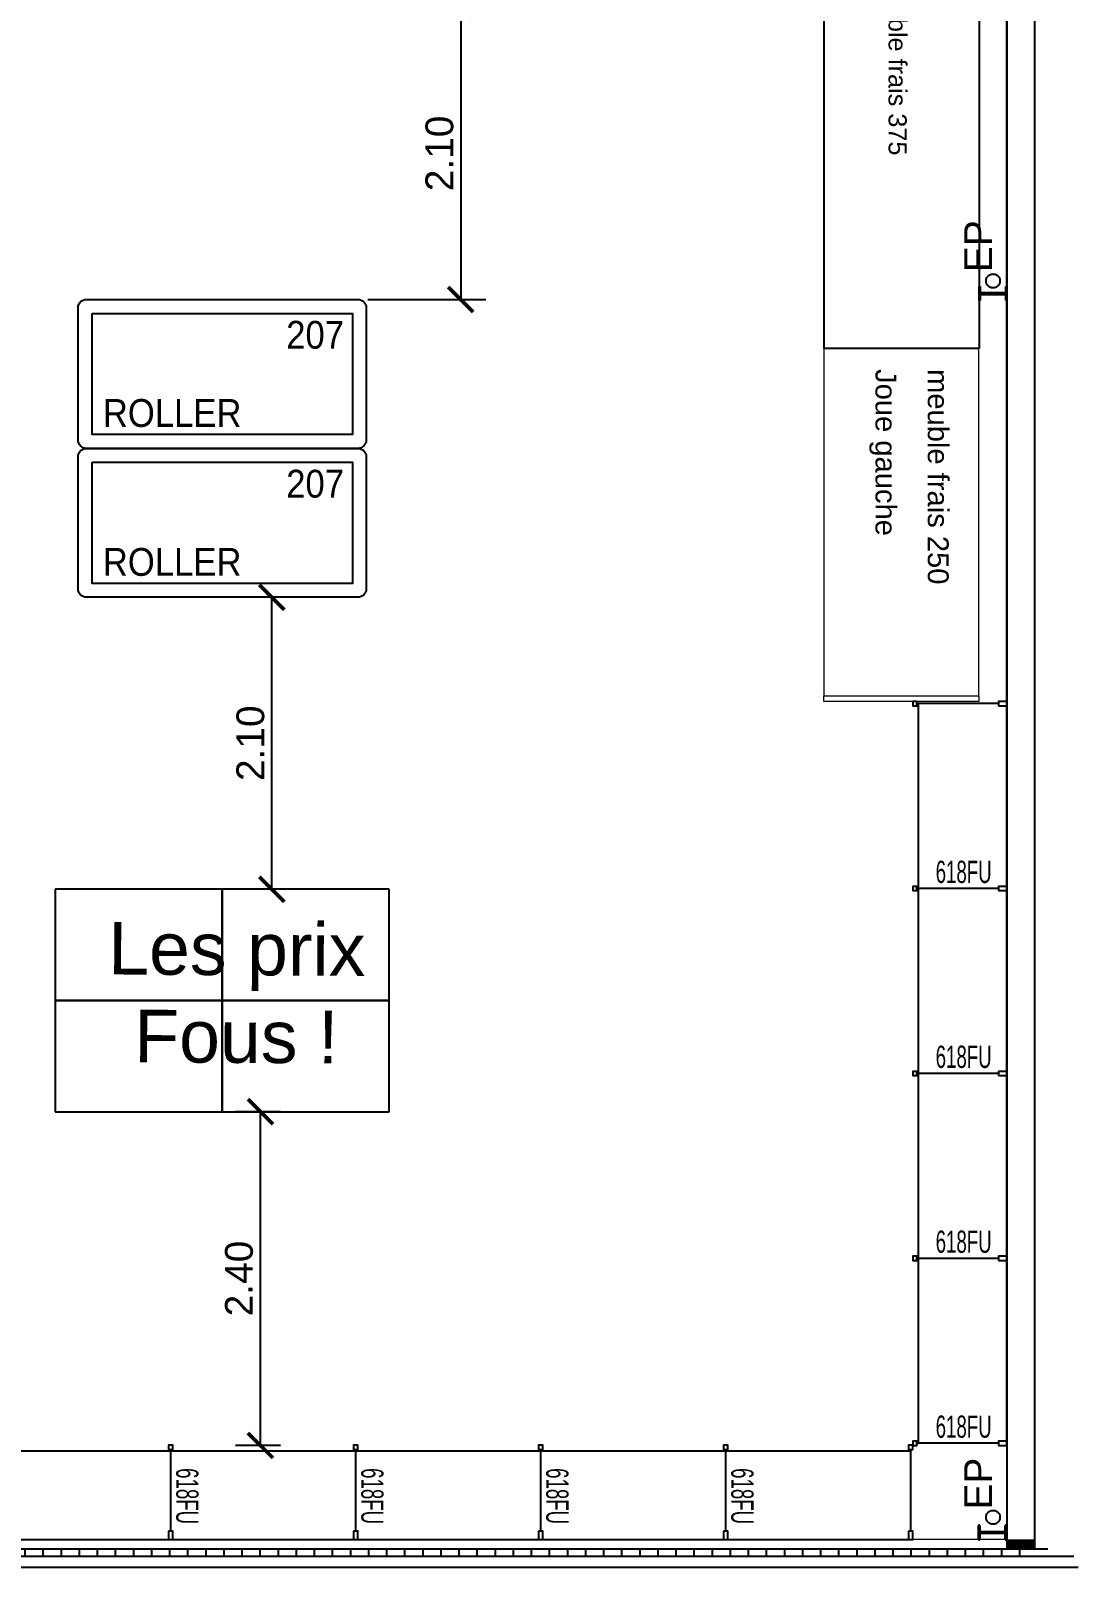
# Model space of a CAD drawing. Header units: millimetres. Extents: x 15590 to 15992, y 1055 to 1132.
# Drawn here: x 15670.48 to 15678.01, y 1070.31 to 1081.36 of the extents above; entities that cross this region are included whole.
import ezdxf
from ezdxf.enums import TextEntityAlignment as Align

# ---------------------------------------------------------------- set-up
doc = ezdxf.new("R2010")
doc.units = ezdxf.units.MM
doc.header["$MEASUREMENT"] = 0
doc.linetypes.add('Tirets', pattern=[0.004586, 0.002822, -0.001764])
doc.layers.get('0').update_dxf_attribs({"lineweight": 9})
doc.layers.add('DM cloison', color=7, linetype='Continuous', lineweight=9)
for name, color, linetype in [('DRAUF', 7, 'Continuous'), ('EP', 7, 'Continuous'), ('frais', 5, 'Continuous'), ('gondole', 6, 'Continuous'), ('Gondoles.VETTI', 7, 'Continuous'), ('murs exterieurs.P', 7, 'Continuous'), ('murs interieurs.P', 7, 'Continuous'), ('structure', 7, 'Continuous')]:
    doc.layers.add(name, color=color, linetype=linetype)
doc.styles.add('Arial Narrow', font='ARIALN.TTF', dxfattribs={"height": 0.3})
doc.styles.add('GENERATED_STYLE_2', font='')
doc.styles.get("Standard").update_dxf_attribs({"font": 'swiss.ttf', "height": 0.2})
doc.styles.get('GENERATED_STYLE_2').set_extended_font_data('Arial Occidental')
doc.dimstyles.get("Standard").update_dxf_attribs({"dimtxt": 0.2, "dimasz": 0.18, "dimexe": 0.18, "dimexo": 0.0625, "dimgap": 0.05, "dimtad": 1, "dimzin": 4, "dimdsep": 46, "dimtxsty": 'Standard', "dimblk": 'ARCHTICK', "dimcen": 0.09, "dimadec": 0, "dimazin": 0, "dimtfac": 1, "dimtofl": 0, "dimtmove": 0, "dimatfit": 3, "dimfxl": 1, "dimtolj": 1, "dimtzin": 0, "dimarcsym": 0})

# ---------------------------------------------------------------- blocks, each defined once
blk = doc.blocks.new('JOUE FRAIS')
at = {"layer": 'frais', "linetype": 'ByBlock', "lineweight": -2}
for p, q in [((-0.558, 0.04), (0.557, 0.04)), ((-0.558, 0), (-0.558, 0.04)), ((0.557, 0), (-0.558, 0)), ((0.557, 0.04), (0.557, 0))]:
    blk.add_line(p, q, dxfattribs=at)
blk = doc.blocks.new('*U65')
at = {"color": 5, "linetype": 'ByBlock', "lineweight": -2}
for p, q in [((0.04, 1.115), (3.71, 1.115)), ((0.04, 1.115), (0.04, 0)), ((3.71, 1.115), (3.71, 0)), ((3.71, 0), (0.04, 0))]:
    blk.add_line(p, q, dxfattribs=at)
blk.add_text('meuble frais 375', height=0.13, dxfattribs=at).set_placement((0.98, 0.464))
blk = doc.blocks.new('FRAIS250')
at = {"layer": 'frais', "linetype": 'ByBlock', "lineweight": -2}
for p, q in [((-0.558, 2.5), (-0.558, 0)), ((0.557, 2.5), (-0.558, 2.5)), ((0.557, 0), (0.557, 2.5)), ((-0.558, 0), (0.557, 0)), ((-0.558, 0), (0.557, 0))]:
    blk.add_line(p, q, dxfattribs=at)
at = {"layer": 'frais', "linetype": 'ByBlock', "lineweight": -2, "oblique": -180, "text_generation_flag": 6}
for s, p in [('Joue gauche', (-0.187, 2.351)), ('meuble frais 250', (0.189, 2.351))]:
    blk.add_text(s, height=0.15, rotation=90, dxfattribs=at).set_placement(p)
blk = doc.blocks.new('M618FU-1330')
for points in [[(-0.637, 1.345), (-0.647, 1.345), (-0.647, 1.36), (-0.677, 1.36), (-0.677, 1.33), (-0.647, 1.33), (-0.647, 1.345), (-0.637, 1.345)], [(-0.06, 1.345), (-0.637, 1.345)], [(-0.636, 0.015), (-0.636, 1.345)], [(-0.637, 0.015), (-0.647, 0.015), (-0.647, 0.03), (-0.677, 0.03), (-0.677, 0), (-0.647, 0), (-0.647, 0.015), (-0.637, 0.015)], [(-0.06, 0.015), (-0.637, 0.015)]]:
    blk.add_lwpolyline(points)
for points in [[(-0.06, 1.33), (0, 1.33), (0, 1.36), (-0.06, 1.36)], [(-0.06, 0), (0, 0), (0, 0.03), (-0.06, 0.03)]]:
    blk.add_lwpolyline(points, close=True)
at = {"color": 7, "lineweight": 25}
blk.add_lwpolyline([(0, 0.03), (0, 1.33)], dxfattribs=at)
at = {"color": 151, "lineweight": 15, "width": 0.6}
blk.add_text('618FU', height=0.16, dxfattribs=at).set_placement((-0.11, 0.135), align=Align.MIDDLE_RIGHT)
blk = doc.blocks.new('les prix fous')
at = {"layer": 'DRAUF'}
for p, q in [((0.4, 1.2), (-0.4, 1.2)), ((-0.4, 1.2), (-0.4, 0)), ((0.4, 0), (0.4, 1.2)), ((-0.4, 0), (0.4, 0))]:
    blk.add_line(p, q, dxfattribs=at)
blk = doc.blocks.new('A$C3D6040EA')
blk.add_lwpolyline([(0.06, 1.07), (2.01, 1.07, -0.414214), (2.07, 1.01), (2.07, 0.06, -0.414214), (2.01, 0), (0.06, 0, -0.414214), (0, 0.06), (0, 1.01, -0.414214)], format="xyb", close=True)
at = {"color": 5}
blk.add_lwpolyline([(0.1, 0.97), (1.97, 0.97), (1.97, 0.1), (0.1, 0.1)], close=True, dxfattribs=at)
at = {"color": 5, "width": 0.891}
for s, p in [('207', (1.702, 0.816)), ('ROLLER', (0.675, 0.254))]:
    blk.add_text(s, height=0.2, dxfattribs=at).set_placement(p, align=Align.MIDDLE_CENTER)
blk = doc.blocks.new('_ArchTick')
at = {"color": 0, "linetype": 'ByBlock', "const_width": 0.15}
blk.add_lwpolyline([(-0.5, -0.5), (0.5, 0.5)], dxfattribs=at)
blk = doc.blocks.new('*D160')
at = {"color": 0, "lineweight": -2, "transparency": 16777216}
for p, q in [((15672.278, 1073.586), (15671.954, 1073.586)), ((15672.134, 1071.186), (15672.134, 1073.586)), ((15672.278, 1071.186), (15671.954, 1071.186))]:
    blk.add_line(p, q, dxfattribs=at)
at = {"layer": 'DEFPOINTS', "color": 0, "transparency": 16777216}
for p in [(15672.134, 1073.586), (15672.34, 1073.586), (15672.34, 1071.186)]:
    blk.add_point(p, dxfattribs=at)
at = {"color": 0, "lineweight": -2, "transparency": 16777216, "xscale": 0.18, "yscale": 0.18, "zscale": 0.18}
for p, rotation in [((15672.134, 1073.586), 90), ((15672.134, 1071.186), 270)]:
    blk.add_blockref('_ArchTick', p, dxfattribs=dict(at, rotation=rotation))
at = {"color": 0, "transparency": 16777216, "insert": (15671.981, 1072.386), "char_height": 0.2, "attachment_point": 5, "rotation": 90}
blk.add_mtext('\\A1;2.40', dxfattribs=at)
blk = doc.blocks.new('*D161')
at = {"color": 0, "lineweight": -2, "transparency": 16777216}
for p, q in [((15672.36, 1077.286), (15672.036, 1077.286)), ((15672.216, 1075.186), (15672.216, 1077.286)), ((15672.36, 1075.186), (15672.036, 1075.186))]:
    blk.add_line(p, q, dxfattribs=at)
at = {"layer": 'DEFPOINTS', "color": 0, "transparency": 16777216}
for p in [(15672.216, 1077.286), (15672.423, 1077.286), (15672.423, 1075.186)]:
    blk.add_point(p, dxfattribs=at)
at = {"color": 0, "lineweight": -2, "transparency": 16777216, "xscale": 0.18, "yscale": 0.18, "zscale": 0.18}
for p, rotation in [((15672.216, 1077.286), 90), ((15672.216, 1075.186), 270)]:
    blk.add_blockref('_ArchTick', p, dxfattribs=dict(at, rotation=rotation))
at = {"color": 0, "transparency": 16777216, "insert": (15672.063, 1076.236), "char_height": 0.2, "attachment_point": 5, "rotation": 90}
blk.add_mtext('\\A1;2.10', dxfattribs=at)
blk = doc.blocks.new('*D162')
at = {"color": 0, "lineweight": -2, "transparency": 16777216}
for p, q in [((15673.52, 1081.528), (15673.754, 1081.528)), ((15673.574, 1081.528), (15673.574, 1079.428)), ((15672.906, 1079.428), (15673.754, 1079.428))]:
    blk.add_line(p, q, dxfattribs=at)
at = {"layer": 'DEFPOINTS', "color": 0, "transparency": 16777216}
for p in [(15673.457, 1081.528), (15672.843, 1079.428), (15673.574, 1079.428)]:
    blk.add_point(p, dxfattribs=at)
at = {"color": 0, "lineweight": -2, "transparency": 16777216, "xscale": 0.18, "yscale": 0.18, "zscale": 0.18}
for p, rotation in [((15673.574, 1081.528), 90), ((15673.574, 1079.428), 270)]:
    blk.add_blockref('_ArchTick', p, dxfattribs=dict(at, rotation=rotation))
at = {"color": 0, "transparency": 16777216, "insert": (15673.422, 1080.478), "char_height": 0.2, "attachment_point": 5, "rotation": 90}
blk.add_mtext('\\A1;2.10', dxfattribs=at)

msp = doc.modelspace()

# ---------------------------------------------------------------- hatches: boundary and pattern name
at = {"layer": 'murs exterieurs.P', "linetype": 'Continuous', "ltscale": 1000}
for points in [[(15677.501, 1070.44), (15677.601, 1070.44), (15677.601, 1070.51), (15677.501, 1070.51)], [(15677.701, 1070.51), (15677.601, 1070.51), (15677.601, 1070.44), (15677.701, 1070.44)]]:
    msp.add_hatch(color=256, dxfattribs=at).paths.add_polyline_path(points, flags=0)
h = msp.add_hatch(dxfattribs=at)
h.set_pattern_fill('ISOLANT_POLYSTYRENE_0005', color=256, scale=0.1, angle=90, style=0, pattern_type=2)
h.set_pattern_definition([(90, (15639.76314, 1074.65998), (-0.13, 8e-18), []), (180, (15639.76314, 1074.65998), (-8e-18, -0.13), [])])
h.paths.add_polyline_path([(15666.751, 1070.39), (15677.601, 1070.39), (15677.601, 1070.44), (15666.751, 1070.44)], flags=0)

# ---------------------------------------------------------------- linework, layer by layer
msp.add_line((15677.501, 1070.51), (15665.961, 1070.51))
at = {"layer": 'EP', "linetype": 'Tirets', "ltscale": 1000}
for centre in [(15677.401, 1079.561), (15677.401, 1070.669)]:
    msp.add_circle(centre, 0.05, dxfattribs=at)
at = {"layer": 'Gondoles.VETTI', "linetype": 'Continuous', "ltscale": 1000}
for p, q in [((15677.501, 1103.3), (15677.501, 1076.7)), ((15677.501, 1076.7), (15677.501, 1103.3)), ((15677.501, 1076.7), (15677.501, 1075.7)), ((15677.501, 1075.7), (15677.501, 1076.7))]:
    msp.add_line(p, q, dxfattribs=at)
at = {"layer": 'murs exterieurs.P', "linetype": 'Continuous', "ltscale": 1000}
for p, q in [((15677.501, 1070.51), (15677.501, 1070.44)), ((15677.701, 1070.44), (15677.701, 1070.51)), ((15666.751, 1070.39), (15677.981, 1070.39))]:
    msp.add_line(p, q, dxfattribs=at)
at = {"layer": 'murs exterieurs.P', "color": 31, "linetype": 'Continuous', "lineweight": 25, "ltscale": 1000}
msp.add_line((15677.795, 1070.44), (15666.751, 1070.44), dxfattribs=at)
at = {"layer": 'murs exterieurs.P', "linetype": 'Continuous', "ltscale": 1000, "flags": 128}
for points in [[(15677.501, 1096.308), (15677.501, 1070.51)], [(15677.701, 1070.51), (15677.701, 1096.308)], [(15666.751, 1070.31), (15678.014, 1070.31)]]:
    msp.add_lwpolyline(points, dxfattribs=at)
at = {"layer": 'murs interieurs.P', "linetype": 'Continuous', "ltscale": 1000, "flags": 128}
for points in [[(15677.501, 1075.561), (15677.501, 1075.611)], [(15677.501, 1074.561), (15677.501, 1074.611)], [(15677.501, 1073.561), (15677.501, 1073.611)], [(15677.501, 1072.561), (15677.501, 1072.611)]]:
    msp.add_lwpolyline(points, dxfattribs=at)
at = {"layer": 'structure', "color": 160, "linetype": 'Continuous', "lineweight": 35, "ltscale": 1000}
for p, q in [((15677.309, 1079.52), (15677.301, 1079.52)), ((15677.301, 1079.52), (15677.301, 1079.42)), ((15677.309, 1079.478), (15677.309, 1079.52)), ((15677.309, 1079.42), (15677.309, 1079.461)), ((15677.487, 1079.472), (15677.315, 1079.472)), ((15677.315, 1079.467), (15677.487, 1079.467)), ((15677.501, 1079.52), (15677.492, 1079.52)), ((15677.492, 1079.52), (15677.492, 1079.478)), ((15677.492, 1079.461), (15677.492, 1079.42)), ((15677.501, 1079.42), (15677.501, 1079.52)), ((15677.301, 1079.42), (15677.309, 1079.42)), ((15677.492, 1079.42), (15677.501, 1079.42)), ((15677.306, 1070.61), (15677.297, 1070.61)), ((15677.297, 1070.61), (15677.297, 1070.51)), ((15677.297, 1070.51), (15677.306, 1070.51)), ((15677.306, 1070.568), (15677.306, 1070.61)), ((15677.306, 1070.51), (15677.306, 1070.551)), ((15677.483, 1070.562), (15677.311, 1070.562)), ((15677.311, 1070.557), (15677.483, 1070.557)), ((15677.497, 1070.61), (15677.489, 1070.61)), ((15677.489, 1070.61), (15677.489, 1070.568)), ((15677.489, 1070.551), (15677.489, 1070.51)), ((15677.489, 1070.51), (15677.497, 1070.51)), ((15677.497, 1070.51), (15677.497, 1070.61))]:
    msp.add_line(p, q, dxfattribs=at)
for centre, start, end in [((15677.315, 1079.478), 180, 270), ((15677.315, 1079.461), 90, 180), ((15677.487, 1079.478), 270, 0), ((15677.487, 1079.461), 0, 90), ((15677.311, 1070.568), 180, 270), ((15677.311, 1070.551), 90, 180), ((15677.483, 1070.568), 270, 0), ((15677.483, 1070.551), 0, 90)]:
    msp.add_arc(centre, 0.0056, start, end, dxfattribs=at)

# ---------------------------------------------------------------- block references
at = {"rotation": 90}
for p in [(15671.859, 1074.786), (15673.059, 1074.786), (15671.859, 1073.986), (15673.059, 1073.986)]:
    msp.add_blockref('les prix fous', p, dxfattribs=at)
at = {"layer": 'DM cloison'}
for name, p in [('FRAIS250', (15676.743, 1076.576)), ('JOUE FRAIS', (15676.743, 1076.536))]:
    msp.add_blockref(name, p, dxfattribs=at)
at = {"layer": 'frais', "rotation": 269.9999999999999}
msp.add_blockref('*U65', (15676.186, 1082.786), dxfattribs=at)
at = {"layer": 'frais', "xscale": 1.0007599999999, "yscale": 1.0007599999999, "zscale": 1.0007599999999}
for p in [(15670.824, 1078.357), (15670.824, 1077.286)]:
    msp.add_blockref('A$C3D6040EA', p, dxfattribs=at)
at = {"layer": 'gondole'}
for p in [(15677.501, 1075.176), (15677.501, 1073.846), (15677.501, 1072.516), (15677.501, 1071.186)]:
    msp.add_blockref('M618FU-1330', p, dxfattribs=at)
at = {"layer": 'gondole', "rotation": 270}
for p in [(15670.144, 1070.51), (15671.474, 1070.51), (15672.804, 1070.51), (15674.134, 1070.51), (15675.464, 1070.51)]:
    msp.add_blockref('M618FU-1330', p, dxfattribs=at)

# ---------------------------------------------------------------- texts
at = {"insert": (15671.966, 1074.946), "char_height": 0.37811, "width": 186.5934, "attachment_point": 2, "rotation": 359.655, "style": 'Arial Narrow'}
msp.add_mtext('{\\fArial|b0|i0|c0|p34;Les prix \\PFous !}', dxfattribs=at)
at = {"layer": 'EP', "linetype": 'Continuous', "char_height": 0.2, "attachment_point": 5, "rotation": 90, "style": 'GENERATED_STYLE_2'}
for insert in [(15677.294, 1079.811), (15677.294, 1070.911)]:
    msp.add_mtext('{EP}', dxfattribs=dict(at, insert=insert))

# ---------------------------------------------------------------- dimensions: what is measured, and where the dimension line sits
for base, p1, p2, picture, middle in [((15673.574, 1079.428), (15673.457, 1081.528), (15672.843, 1079.428), '*D162', (15673.422, 1080.478)), ((15672.216, 1077.286), (15672.423, 1075.186), (15672.423, 1077.286), '*D161', (15672.063, 1076.236)), ((15672.134, 1073.586), (15672.34, 1071.186), (15672.34, 1073.586), '*D160', (15671.981, 1072.386))]:
    dim = msp.add_linear_dim(base=base, p1=p1, p2=p2, angle=90, dimstyle='Standard')
    dim.commit()
    dim.dimension.update_dxf_attribs({"geometry": picture, "text_midpoint": middle})

doc.saveas('drawing.dxf')
